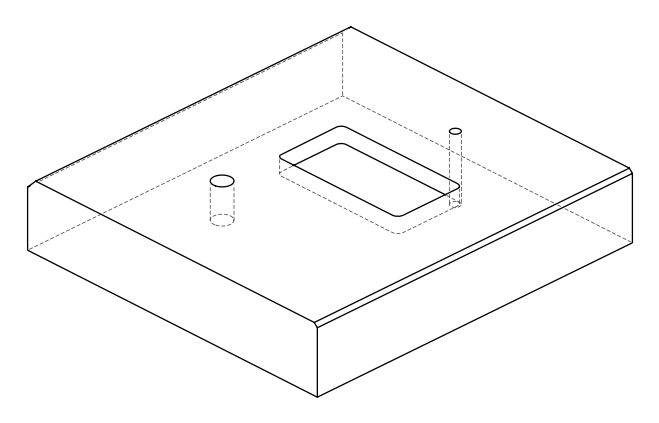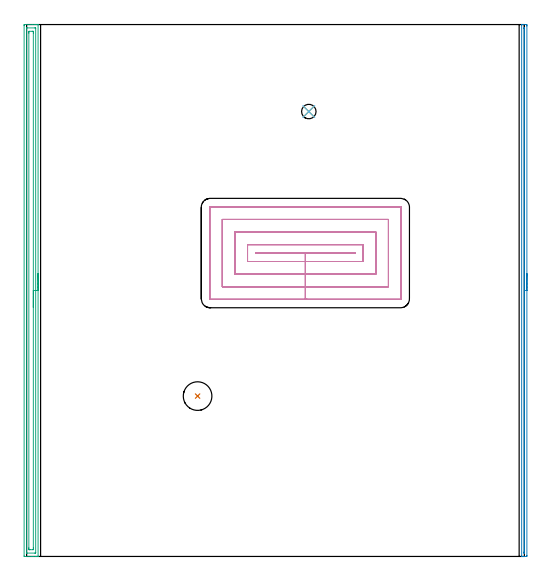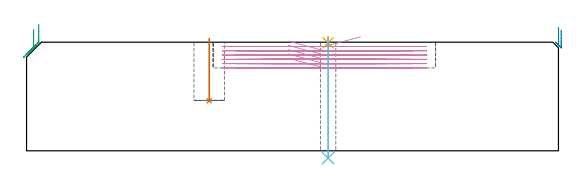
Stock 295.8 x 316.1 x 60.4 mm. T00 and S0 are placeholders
(PLAN: 6 operations, 4 tool changes, 27.6 min)
(1 INDEXABLE_INSERT_DRILL_BLIND_HOLE_FROM_SOLID | STEP1POCKET | NXT0302_005 | 0.14 min | 7345 mm3)
(2 AREA_MILL | FG_CHAMFER_SURFACE | UGT0205_001 | 5.2 min | 1523 mm3)
(3 AREA_MILL_1 | FG_CHAMFER_SURFACE_1 | UGT0205_001 | 7.82 min | 10893 mm3)
(4 MILL_RECTANGULAR_POCKET | POCKET_RECTANGULAR_STRAIGHT | UGT0201_128 | Follow Part, ap 2.5, ae 75% | 14.14 min | 114652 mm3)
(5 SPOT_DRILL | STEP1HOLE | NXT0321_9005460120000 | 0.03 min | 7 mm3)
(6 DRILL_THROUGH_HOLE_INTO_CENTER | STEP1HOLE | UGT0301_202 | 0.27 min | 3502 mm3)
(TOOL NXT0302_005 | Index. Insert Drill 17mm [880-D1700L20-05] | D17 PA176 FL85 Z2)
(TOOL UGT0205_001 | Chamfer Mill 20 x 3 x 45 deg. | D20 FL50 Z2)
(TOOL UGT0201_128 | Carbide End Mill 10.0 | D10 FL15 Z4)
(TOOL NXT0321_9005460120000 | NC Spot Drill, 142deg, 12mm, Carbide, Uncoated | D12 PA142 FL30 Z2)
(TOOL UGT0301_202 | Twist Drill 8.6 mm | D8.6 PA118 FL80 Z2)
(OP 1 INDEXABLE_INSERT_DRILL_BLIND_HOLE_FROM_SOLID)
G17 G21 G94 G90
T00 M6
G54
G17 G0 G90 X101.6 Y95.3 S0 M3
G43 Z70.4 H1
G94 G81 G98 Z27.8 F250. R62.4
G80
M5
M2
(OP 2 AREA_MILL)
G17 G21 G94 G90
T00 M6
G54
G17 G0 G90 X297.3 Y168.05 S1061 M3
G43 Z70.4 H0
Z67.3
G94 G1 Y168.012 Z66.428 F250.
Y167.898 Z65.564
Y167.709 Z64.712
Y167.447 Z63.88
Y167.113 Z63.074
Y166.71 Z62.3
Y166.242 Z61.564
Y165.71 Z60.872
Y165.121 Z60.229
Y164.478 Z59.64
Y163.786 Z59.108
Y163.05 Z58.64
Y162.276 Z58.237
Y161.47 Z57.903
Y160.638 Z57.641
Y159.786 Z57.452
Y158.922 Z57.338
Y158.05 Z57.3
Y0.633
X297.298 Y0.377
X297.294 Y0.01 Z57.301
X297.051 Y0. Z57.544
X295.676 Z58.92
X295.316 Z59.278
X294.407 Z60.193
X294.303 Y0.001 Z60.289
X294.245 Y0.003 Z60.346
X294.203 Y0.01 Z60.388
X294.2 Y0.186 Z60.4
Y315.914
X294.203 Y316.09 Z60.388
X294.302 Y316.098 Z60.29
X294.407 Y316.1 Z60.192
X294.596 Z60.003
X295.316 Z59.278
X296.544 Z58.053
X297.051 Y316.096 Z57.544
X297.293 Y316.09 Z57.301
X297.298 Y315.723 Z57.3
X297.3 Y315.467
Y315.21
Y158.05
X295.886 Z58.714
Y2.729
X295.884 Y2.422 Z58.716
X295.882 Y2.211 Z58.718
X295.879 Y2.032 Z58.721
X295.717 Y2.009 Z58.883
X295.633 Y2.01 Z58.967
X295.621 Y2.016 Z58.979
X295.619 Y2.045 Z58.981
X295.616 Y2.113 Z58.984
X295.615 Y2.422 Z58.985
X295.614 Y2.702 Z58.986
X295.615 Y313.678 Z58.985
X295.616 Y313.958 Z58.984
X295.619 Y314.045 Z58.981
X295.621 Y314.08 Z58.979
X295.633 Y314.09 Z58.967
X295.779 Y314.096 Z58.821
X295.867 Y314.09 Z58.733
X295.879 Y314.084 Z58.721
X295.881 Y314.055 Z58.719
X295.884 Y313.987 Z58.716
X295.885 Y313.678 Z58.715
X295.886 Y313.371 Z58.714
Y158.05
Y157.178 Z58.752
Y156.314 Z58.866
Y155.462 Z59.055
Y154.63 Z59.317
Y153.824 Z59.651
Y153.05 Z60.054
Y152.314 Z60.523
Y151.622 Z61.054
Y150.979 Z61.643
Y150.39 Z62.286
Y149.858 Z62.978
Y149.39 Z63.714
Y148.987 Z64.488
Y148.653 Z65.294
Y148.391 Z66.126
Y148.202 Z66.978
Y148.088 Z67.843
Y148.05 Z68.714
G0 Z70.4
M5
M2
(OP 3 AREA_MILL_1)
G17 G21 G94 G90
T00 M6
G54
G17 G0 G90 X6.8 Y168.05 S1061 M3
G43 Z70.4 H0
G94 G1 Y168.012 Z69.528 F250.
Y167.898 Z68.663
Y167.709 Z67.812
Y167.447 Z66.98
Y167.113 Z66.174
Y166.71 Z65.4
Y166.241 Z64.664
Y165.71 Z63.972
Y165.121 Z63.329
Y164.478 Z62.739
Y163.786 Z62.208
Y163.05 Z61.74
Y162.276 Z61.337
Y161.47 Z61.003
Y160.638 Z60.741
Y159.786 Z60.552
Y158.922 Z60.438
Y158.05 Z60.4
Y0.186
X6.797 Y0.01 Z60.388
X6.744 Y0.007 Z60.336
X6.313 Y0. Z59.913
X6.063 Z59.663
X5.323 Z58.918
X4.062 Z57.659
X3.541 Z57.136
X2.821 Z56.416
X-1.175 Z52.422
X-1.492 Y0.01 Z52.106
X-1.499 Y0.326 Z52.099
X-1.5 Y315.467 Z52.1
X-1.497 Y315.777 Z52.102
X-1.492 Y316.09 Z52.106
X-1.175 Y316.1 Z52.423
X3.541 Z57.136
X4.953 Z58.549
X5.323 Z58.918
X6.063 Z59.663
X6.314 Z59.913
X6.744 Y316.093 Z60.336
X6.797 Y316.09 Z60.388
X6.8 Y315.914 Z60.4
Y158.05
X5.386 Z58.986
Y2.359
X5.385 Y2.296 Z58.985
X5.379 Y2.171 Z58.979
X5.369 Y2.01 Z58.969
X5.323 Y2.007 Z58.923
X4.852 Y2.001 Z58.452
X0.396 Z53.996
X-0.023 Y2.007 Z53.577
X-0.076 Y2.01 Z53.524
X-0.083 Y2.233 Z53.517
X-0.085 Y2.359 Z53.515
X-0.086 Y2.422 Z53.514
Y313.741
X-0.085 Y313.804 Z53.515
X-0.08 Y313.929 Z53.52
X-0.069 Y314.09 Z53.531
X-0.023 Y314.093 Z53.577
X0.448 Y314.099 Z54.048
X4.904 Z58.504
X5.323 Y314.093 Z58.923
X5.376 Y314.09 Z58.976
X5.383 Y313.866 Z58.983
X5.385 Y313.741 Z58.985
X5.386 Y158.05 Z58.986
X3.971 Z57.571
Y5.105
X3.97 Y4.675 Z57.57
X3.964 Y4.211 Z57.564
X3.954 Y4.01 Z57.554
X3.749 Y4.002 Z57.349
X1.969 Y4. Z55.569
X1.759 Y4.001 Z55.359
X1.549 Y4.004 Z55.149
X1.41 Y4.01 Z55.01
X1.335 Y4.023 Z54.935
X1.332 Y4.067 Z54.932
X1.33 Y4.211 Z54.93
X1.329 Y4.643 Z54.929
X1.328 Y5.105 Z54.928
X1.329 Y310.995 Z54.929
X1.33 Y311.425 Z54.93
X1.336 Y311.889 Z54.936
X1.346 Y312.09 Z54.946
X1.551 Y312.098 Z55.151
X3.331 Y312.1 Z56.931
X3.541 Y312.099 Z57.141
X3.751 Y312.096 Z57.351
X3.89 Y312.09 Z57.49
X3.965 Y312.077 Z57.565
X3.967 Y312.033 Z57.567
X3.97 Y311.889 Z57.57
X3.971 Y311.457 Z57.571
Y310.995
Y158.05
Y157.178 Z57.61
Y156.313 Z57.723
Y155.462 Z57.912
Y154.63 Z58.175
Y153.824 Z58.508
Y153.05 Z58.911
Y152.314 Z59.38
Y151.622 Z59.911
Y150.979 Z60.5
Y150.39 Z61.144
Y149.858 Z61.836
Y149.39 Z62.571
Y148.987 Z63.345
Y148.653 Z64.151
Y148.391 Z64.983
Y148.202 Z65.835
Y148.088 Z66.7
Y148.05 Z67.571
G0 Z70.4
M5
M2
(OP 4 MILL_RECTANGULAR_POCKET)
G17 G21 G94 G90
T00 M6
G54
G17 G0 G90 X185.741 Y180.3 S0 M3
G43 Z70.4 H0
Z63.4
G94 G1 X165.65 Z58.017 F250.
X136.3 F500.
X195.
X165.65
Y175.3
X200.
Y185.3
X131.3
Y175.3
X165.65
Y167.8
X207.5
Y192.8
X123.8
Y167.8
X165.65
Y160.3
X215.
Y200.3
X116.3
Y160.3
X165.65
Y152.8
X222.2
G3 X222.5 Y153.1 R0.3
G1 Y207.5
G3 X222.2 Y207.8 R0.3
G1 X109.1
G3 X108.8 Y207.5 R0.3
G1 Y153.1
G3 X109.1 Y152.8 R0.3
G1 X165.65
X166.65
G0 X145.559 Y180.25 Z61.017
G1 X165.65 Z55.633 F250.
X195.05 F500.
Y180.35
X136.25
Y180.25
X165.65
Y175.3
X200.
Y185.3
X131.3
Y175.3
X165.65
Y167.8
X207.5
Y192.8
X123.8
Y167.8
X165.65
Y160.3
X215.
Y200.3
X116.3
Y160.3
X165.65
Y152.8
X222.2
G3 X222.5 Y153.1 R0.3
G1 Y207.5
G3 X222.2 Y207.8 R0.3
G1 X109.1
G3 X108.8 Y207.5 R0.3
G1 Y153.1
G3 X109.1 Y152.8 R0.3
G1 X165.65
X166.65
G0 X145.559 Y180.25 Z58.633
G1 X165.65 Z53.25 F250.
X195.05 F500.
Y180.35
X136.25
Y180.25
X165.65
Y175.3
X200.
Y185.3
X131.3
Y175.3
X165.65
Y167.8
X207.5
Y192.8
X123.8
Y167.8
X165.65
Y160.3
X215.
Y200.3
X116.3
Y160.3
X165.65
Y152.8
X222.2
G3 X222.5 Y153.1 R0.3
G1 Y207.5
G3 X222.2 Y207.8 R0.3
G1 X109.1
G3 X108.8 Y207.5 R0.3
G1 Y153.1
G3 X109.1 Y152.8 R0.3
G1 X165.65
X166.65
G0 X145.559 Y180.25 Z56.25
G1 X165.65 Z50.867 F250.
X195.05 F500.
Y180.35
X136.25
Y180.25
X165.65
Y175.3
X200.
Y185.3
X131.3
Y175.3
X165.65
Y167.8
X207.5
Y192.8
X123.8
Y167.8
X165.65
Y160.3
X215.
Y200.3
X116.3
Y160.3
X165.65
Y152.8
X222.2
G3 X222.5 Y153.1 R0.3
G1 Y207.5
G3 X222.2 Y207.8 R0.3
G1 X109.1
G3 X108.8 Y207.5 R0.3
G1 Y153.1
G3 X109.1 Y152.8 R0.3
G1 X165.65
X166.65
G0 X145.559 Y180.25 Z53.867
G1 X165.65 Z48.483 F250.
X195.05 F500.
Y180.35
X136.25
Y180.25
X165.65
Y175.3
X200.
Y185.3
X131.3
Y175.3
X165.65
Y167.8
X207.5
Y192.8
X123.8
Y167.8
X165.65
Y160.3
X215.
Y200.3
X116.3
Y160.3
X165.65
Y152.8
X222.2
G3 X222.5 Y153.1 R0.3
G1 Y207.5
G3 X222.2 Y207.8 R0.3
G1 X109.1
G3 X108.8 Y207.5 R0.3
G1 Y153.1
G3 X109.1 Y152.8 R0.3
G1 X165.65
X166.65
G0 X145.559 Y180.25 Z51.483
G1 X165.65 Z46.1 F250.
X195.05 F500.
Y180.35
X136.25
Y180.25
X165.65
Y175.3
X200.
Y185.3
X131.3
Y175.3
X165.65
Y167.8
X207.5
Y192.8
X123.8
Y167.8
X165.65
Y160.3
X215.
Y200.3
X116.3
Y160.3
X165.65
Y152.8
X222.2
G3 X222.5 Y153.1 R0.3
G1 Y207.5
G3 X222.2 Y207.8 R0.3
G1 X109.1
G3 X108.8 Y207.5 R0.3
G1 Y153.1
G3 X109.1 Y152.8 R0.3
G1 X165.65
X166.65
G0 Z70.4
M5
M2
(OP 5 SPOT_DRILL)
G17 G21 G94 G90
T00 M6
G54
G17 G0 G90 X167.7 Y264.4 S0 M3
G43 Z70.4 H0
G94 G81 G98 Z60.03 F250. R63.4
G80
M5
M2
(OP 6 DRILL_THROUGH_HOLE_INTO_CENTER)
G17 G21 G94 G90
T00 M6
G54
G17 G0 G90 X167.7 Y264.4 S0 M3
G43 Z70.4 H0
G94 G73 G98 Z-4.084 F250. Q8.06 R62.4
G80
M5
M2
